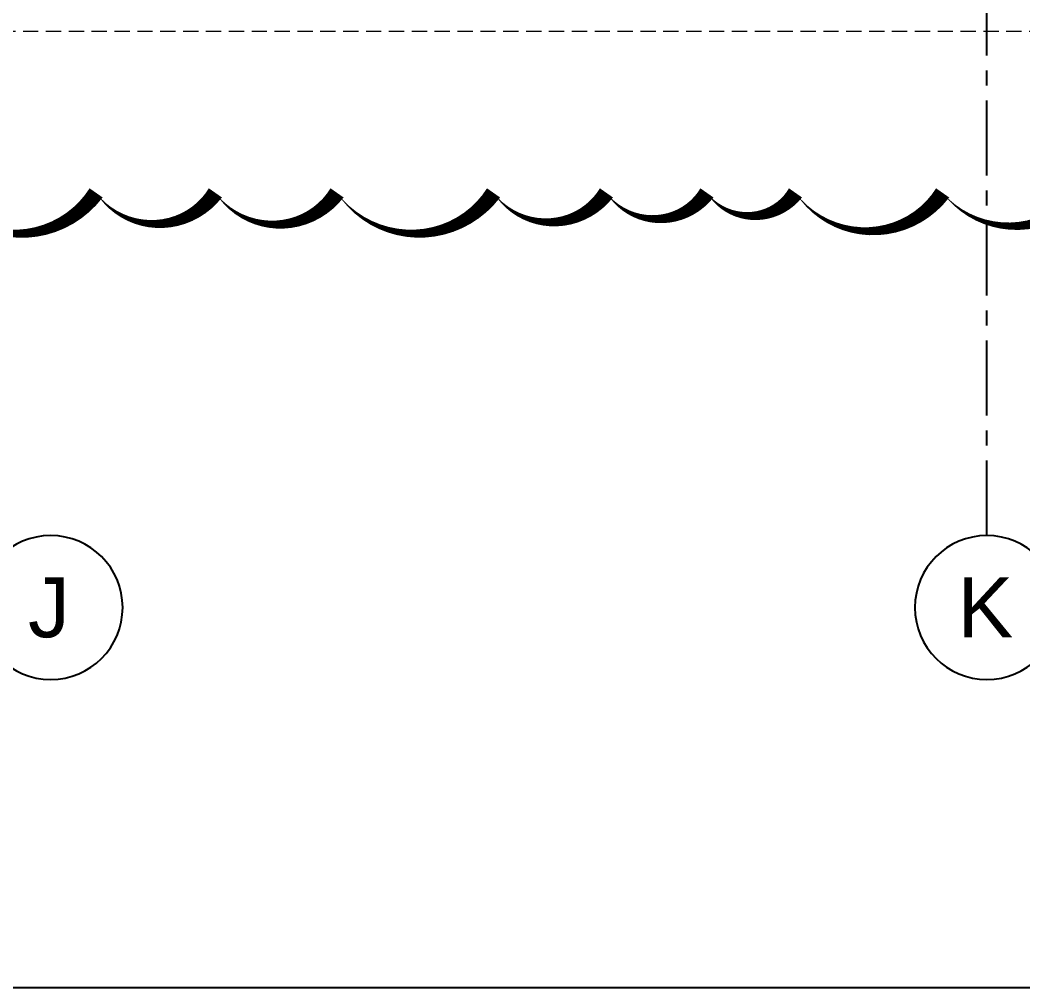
# Model space of a CAD drawing. Header units: millimetres. Extents: x -379292 to 1221486, y 92049 to 447512.
# Drawn here: x -174710 to -166355, y 92049 to 100115 of the extents above; entities that cross this region are included whole.
import ezdxf
from ezdxf.enums import TextEntityAlignment as Align
from ezdxf.lldxf.tags import DXFTag

# ---------------------------------------------------------------- set-up
doc = ezdxf.new("R2010")
doc.units = ezdxf.units.MM
doc.linetypes.add('CENTER', pattern=[2, 1.25, -0.25, 0.25, -0.25])
doc.linetypes.add('HIDDEN', pattern=[9.525, 6.35, -3.175])
for name, color, linetype in [('05_AXIS', 211, 'CENTER'), ('05_AXIS NAME', 7, 'Continuous'), ('05_HATCH SOLID-2', 253, 'Continuous'), ('E-DIM', 7, 'Continuous')]:
    doc.layers.add(name, color=color, linetype=linetype)
doc.layers.add('06_FORMWORK HIDDEN', color=252, linetype='HIDDEN2', lineweight=0)
doc.styles.add('YAZI-5', font='arial.ttf', dxfattribs={"height": 5})
tags = doc.linetypes.add('HIDDEN2', pattern=[0.1875, 0.125, -0.0625]).pattern_tags.tags
tags[6:7] = [DXFTag(74, 4), DXFTag(75, 0), DXFTag(340, '0'), DXFTag(46, 0.0), DXFTag(50, 0.0), DXFTag(44, 0.0), DXFTag(45, 0.0)]
tags[4:5] = [DXFTag(74, 4), DXFTag(75, 0), DXFTag(340, '0'), DXFTag(46, 0.0), DXFTag(50, 0.0), DXFTag(44, 0.0), DXFTag(45, 0.0)]

# ---------------------------------------------------------------- blocks, each defined once
blk = doc.blocks.new('AWAKS ADI')
at = {"layer": '05_AXIS NAME', "color": 2}
blk.add_circle((0, 0), 6, dxfattribs=at)
at = {"layer": '05_AXIS NAME', "style": 'YAZI-5'}
blk.add_attdef('AKSADI', text='', height=5, dxfattribs=at).set_placement((0, 0), align=Align.MIDDLE_CENTER)
blk = doc.blocks.new('202_Aks')
at = {"layer": '05_AXIS', "ltscale": 500}
blk.add_line((74700, -182300), (74700, -177300), dxfattribs=at)
at = {"layer": '05_AXIS NAME'}
ref = blk.add_blockref('AWAKS ADI', (66900, -182900), dxfattribs=dict(at, xscale=-100, yscale=100, zscale=100))
ref.add_attrib('AKSADI', 'J', dxfattribs={"height": 500, "style": 'YAZI-5'}).set_placement((66886, -182898), align=Align.MIDDLE_CENTER)
ref = blk.add_blockref('AWAKS ADI', (74700, -182900), dxfattribs=dict(at, xscale=-100, yscale=100, zscale=100))
ref.add_attrib('AKSADI', 'K', dxfattribs={"height": 500, "style": 'YAZI-5'}).set_placement((74686, -182898), align=Align.MIDDLE_CENTER)
blk = doc.blocks.new('OtoParkBodrumKatMimari')
at = {"layer": '05_HATCH SOLID-2', "color": 251, "ltscale": 25}
blk.add_lwpolyline([(150500, -8770), (-8600, -8770), (-8600, 187430)], dxfattribs=at)
at = {"layer": '06_FORMWORK HIDDEN', "linetype": 'HIDDEN', "ltscale": 20}
blk.add_line((90465.8, -800), (70114.5, -800), dxfattribs=at)
at = {"layer": '05_AXIS'}
blk.add_blockref('202_Aks', (5000, 177300), dxfattribs=at)

msp = doc.modelspace()

# ---------------------------------------------------------------- block references
at = {"color": 8}
msp.add_blockref('OtoParkBodrumKatMimari', (-246354.8, 100818.8), dxfattribs=at)

# ---------------------------------------------------------------- next in the draw order: linework, layer by layer
at = {"layer": 'E-DIM', "color": 6}
msp.add_lwpolyline([(-175382.7, 98674.7, 0, 133.3, 0.520567), (-174076, 98674.7, 0, 133.3, 0.520567), (-173082.4, 98674.7, 0, 133.3, 0.520567), (-172068.8, 98674.7, 0, 133.3, 0.520567), (-170765.1, 98674.7, 0, 133.3, 0.520567), (-169824.6, 98674.7, 0, 133.3, 0.520567), (-168987.3, 98674.7, 0, 133.3, 0.520567), (-168249.6, 98674.7, 0, 133.3, 0.520567), (-167023.8, 98674.7, 0, 133.3, 0.520567), (-165800.9, 98760.4, 0, 133.3, 0.520567)], format="xyseb", dxfattribs=at)

doc.saveas('drawing.dxf')
